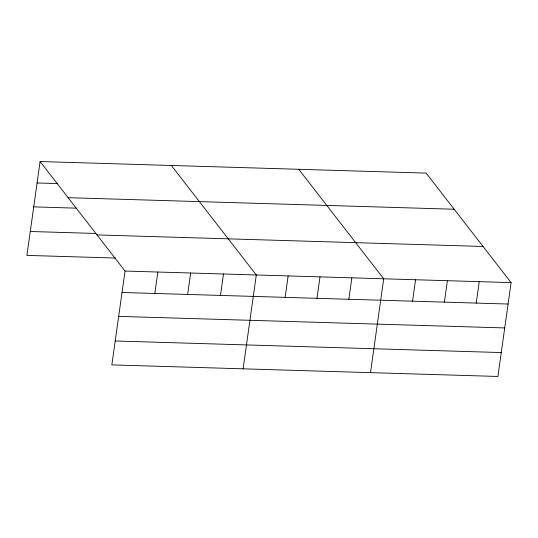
<?xml version="1.0" encoding="UTF-8"?>
<svg xmlns="http://www.w3.org/2000/svg" width="538" height="538" viewBox="0 0 538 538"><rect width="100%" height="100%" fill="white"/><g stroke="black" fill="none" stroke-linecap="round" stroke-linejoin="round"><path stroke-width="0.81" d="M40.088 161.541L125.038 271.044L111.85 364.892L497.912 376.459L511.1 282.605L426.15 173.108L40.088 161.541L26.9 255.395L115.502 258.045M154.843 293.459L157.856 272.026M187.654 294.441L190.667 273.008M220.472 295.423L223.485 273.99M243.109 368.826L256.303 274.972L171.353 165.475M285.14 297.359L288.153 275.927M316.99 298.314L320.002 276.882M348.839 299.269L351.852 277.837M370.507 372.639L383.702 278.792L298.751 169.295M412.538 301.179L415.551 279.747M444.388 302.134L447.401 280.701M476.238 303.082L479.25 281.656M37.075 182.974L57.586 183.593M68.124 197.681L454.186 209.242M33.719 206.874L76.376 208.152M30.256 231.495L95.892 233.458M97.008 234.911L483.063 246.471M125.038 271.044L511.1 282.605M122.025 292.477L508.087 304.037M118.669 316.371L504.731 327.938M115.206 340.991L501.268 352.558"/></g></svg>
